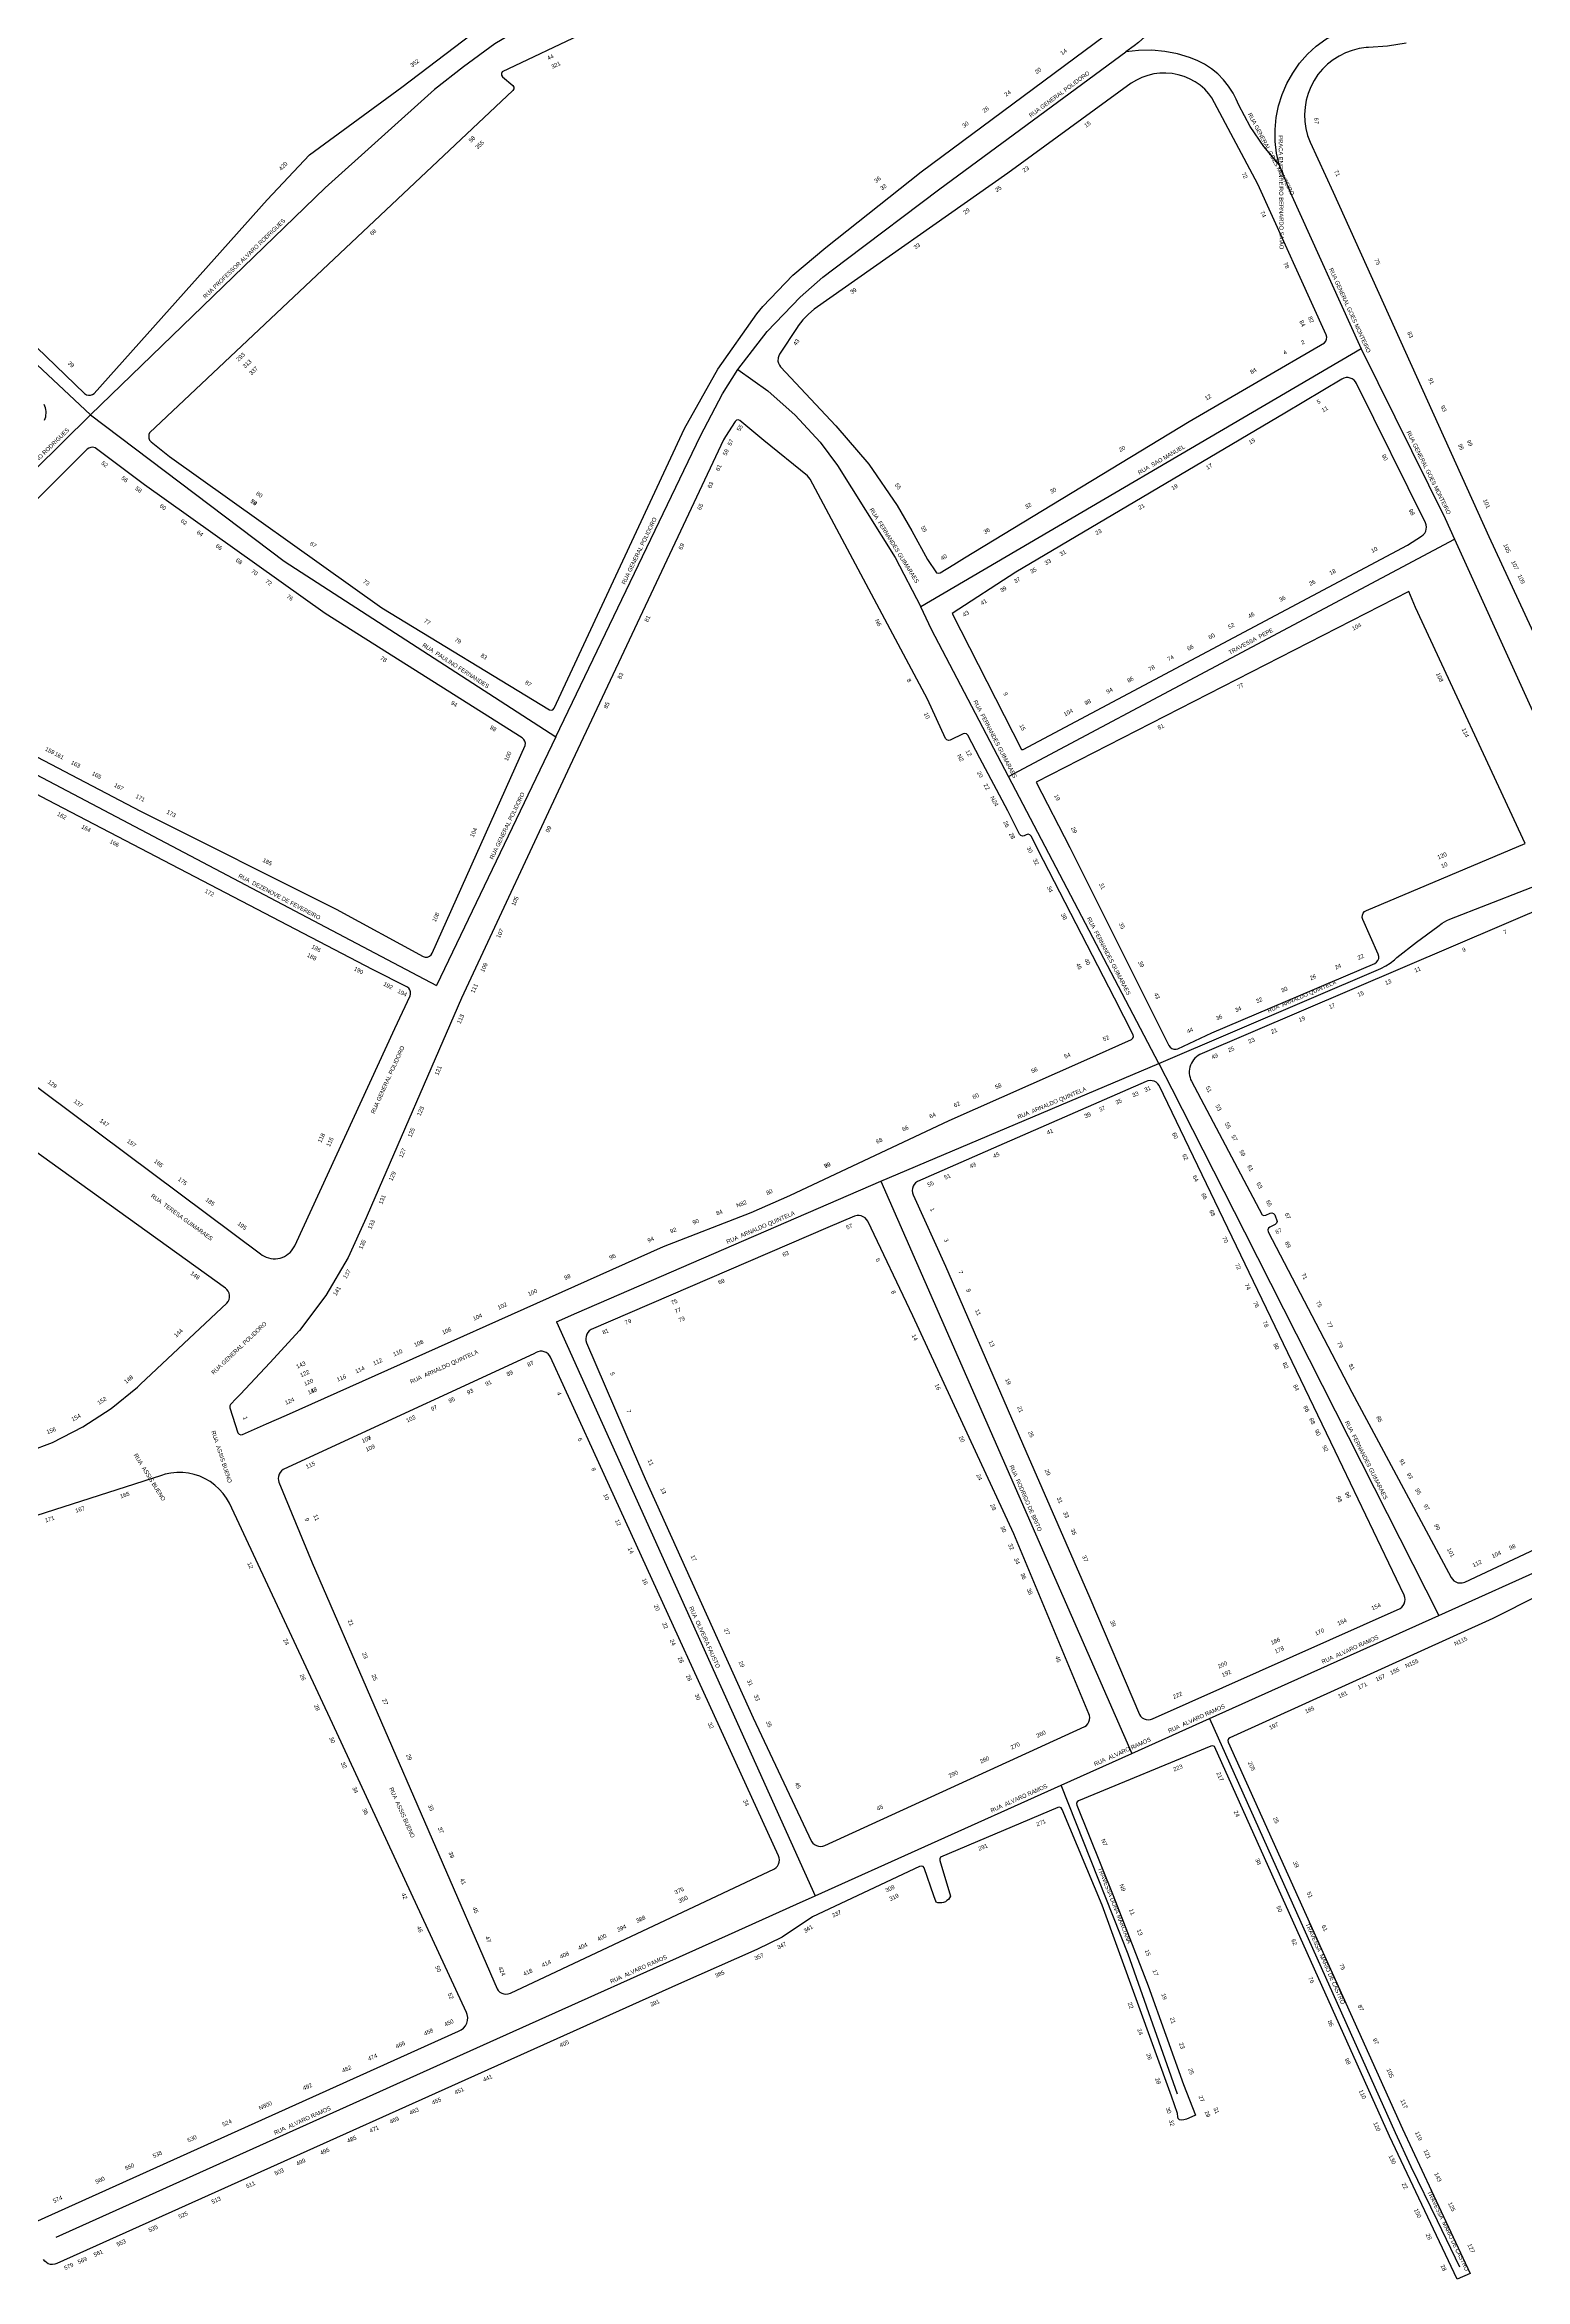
# Model space of a CAD drawing. Header units: millimetres. Extents: x 617751 to 636088, y 68402 to 77988.
# Drawn here: x 629652 to 630082, y 72780 to 73428 of the extents above; entities that cross this region are included whole.
import ezdxf

# ---------------------------------------------------------------- set-up
doc = ezdxf.new("R2010")
doc.units = ezdxf.units.MM
doc.header["$LTSCALE"] = 3
doc.header["$MEASUREMENT"] = 0
for name, color, linetype in [('ALINHAMENTO PREDIAL', 120, 'Continuous'), ('NOME LOGRADOURO', 252, 'Continuous'), ('NUMERAÇÃO', 7, 'Continuous')]:
    doc.layers.add(name, color=color, linetype=linetype)
doc.styles.get("Standard").update_dxf_attribs({"font": 'arial.ttf'})

msp = doc.modelspace()

# ---------------------------------------------------------------- linework, layer by layer
at = {"layer": 'ALINHAMENTO PREDIAL'}
for points in [[(629602.61, 73386.2), (629663.88, 73327.24), (629664.39, 73326.88), (629664.99, 73326.7), (629665.62, 73326.71), (629666.21, 73326.91), (629666.65, 73327.23), (629716.87, 73383.41), (629729.14, 73396.43), (629755.91, 73416.04), (629781.21, 73435.32)], [(629682.49, 73314.25), (629682.75, 73313.68), (629683.17, 73313.22), (629688.46, 73309), (629750.08, 73265.1), (629798.73, 73235.43), (629799.24, 73235.34), (629799.72, 73235.51), (629800.06, 73235.91), (629837.9, 73317.12), (629847.51, 73334.28), (629858.86, 73350.34), (629860.58, 73352.48), (629869.28, 73361.52), (629878.88, 73369.61), (629906.48, 73391.54), (629968.73, 73437.67)], [(629809.05, 73431.94), (629785.01, 73420.5), (629784.79, 73420.03), (629784.83, 73419.52), (629785.12, 73419.09), (629788.1, 73416.55), (629788.35, 73416.09), (629788.34, 73415.58), (629788.05, 73415.11), (629682.73, 73315.86), (629682.48, 73315.29), (629682.49, 73314.25)], [(630047.24, 73428.87), (630041.81, 73427.96), (630036.31, 73427.62), (630035.56, 73427.56), (630033.52, 73427.26), (630031.53, 73426.75), (630029.6, 73426.03), (630027.75, 73425.12), (630026.01, 73424.02), (630024.39, 73422.74), (630022.92, 73421.3), (630021.61, 73419.71), (630020.47, 73417.99), (630019.51, 73416.17), (630018.75, 73414.25), (630018.2, 73412.27), (630017.86, 73410.24), (630017.73, 73408.18), (630017.81, 73406.12), (630018.11, 73404.09), (630018.62, 73402.09), (630019.34, 73400.16), (630026.04, 73385.65), (630071.17, 73285.78), (630111.13, 73199.62)], [(630047.24, 73428.87), (630041.81, 73427.96), (630036.31, 73427.62), (630035.56, 73427.56), (630033.52, 73427.26), (630031.53, 73426.75), (630029.6, 73426.03), (630027.75, 73425.12), (630026.01, 73424.02), (630024.39, 73422.74), (630022.92, 73421.3), (630021.61, 73419.71), (630020.47, 73417.99), (630019.51, 73416.17), (630018.75, 73414.25), (630018.2, 73412.27), (630017.86, 73410.24), (630017.73, 73408.18), (630017.81, 73406.12), (630018.11, 73404.09), (630018.62, 73402.09), (630019.34, 73400.16), (630026.04, 73385.65), (630071.17, 73285.78), (630111.13, 73199.62)], [(629864.99, 73336.6), (629865.13, 73335.99), (629865.4, 73335.42), (629865.77, 73334.92), (629881.81, 73317.85), (629891.3, 73306.76), (629899.57, 73294.74), (629903.79, 73287.37), (629908.37, 73279.06), (629911.01, 73275.24), (629911.51, 73275.11), (629912.01, 73275.25), (629915.97, 73277.59), (629919.05, 73279.53), (629984.24, 73319.1), (630023.47, 73341.92), (630023.87, 73342.4), (630024.11, 73342.99), (630024.15, 73343.61), (630024, 73344.22), (630004.14, 73387.93), (629990.88, 73413.02), (629989.99, 73414.16), (629988.77, 73415.46), (629987.42, 73416.62), (629985.96, 73417.64), (629984.4, 73418.49), (629982.76, 73419.18), (629981.05, 73419.69), (629979.31, 73420.02), (629977.53, 73420.17), (629975.75, 73420.13), (629973.99, 73419.91), (629972.25, 73419.5), (629970.57, 73418.91), (629968.96, 73418.15), (629967.44, 73417.23), (629931.65, 73391.18), (629875.53, 73351.67), (629873.81, 73350.23), (629872.24, 73348.63), (629870.85, 73346.86), (629870.52, 73346.38), (629865.45, 73338.62), (629865.2, 73338.14), (629865.01, 73337.54), (629864.99, 73336.6)], [(629936.1, 73223.96), (630047.55, 73283.22), (630051.69, 73285.85), (630052.17, 73286.24), (630052.57, 73286.72), (630052.87, 73287.27), (630053.04, 73287.88), (630053.08, 73288.5), (630052.99, 73289.12), (630052.77, 73289.71), (630032.81, 73330.17), (630032.52, 73330.64), (630032.09, 73331.1), (630031.58, 73331.46), (630031, 73331.71), (630030.39, 73331.83), (630029.76, 73331.82), (630029.15, 73331.68), (630028.58, 73331.42), (630011.99, 73321.52), (629933.98, 73275.42), (629915.55, 73263.37), (629935.58, 73223.92), (629936.1, 73223.96)], [(629652.24, 73319.48), (629652.44, 73319.96), (629652.59, 73320.46), (629652.68, 73320.98), (629652.72, 73321.5), (629652.71, 73322.02), (629652.64, 73322.54), (629652.52, 73323.05), (629652.34, 73323.54), (629652.11, 73324.01)], [(629706, 73033.03), (629708.37, 73025.74), (629708.7, 73025.34), (629709.18, 73025.15), (629709.7, 73025.23), (629716.67, 73028.34), (629722.41, 73030.89), (629831.82, 73079.82), (629857.17, 73089.65), (629868.4, 73094.56), (629914.6, 73116.37), (629953.75, 73133.67), (629967.54, 73139.87), (629967.94, 73140.2), (629968.13, 73140.68), (629968.02, 73141.24), (629962.58, 73151.86), (629960.95, 73155.01), (629942.02, 73191.81), (629938.4, 73198.86), (629938.05, 73199.24), (629937.56, 73199.4), (629936.98, 73199.25), (629936.41, 73198.9), (629935.9, 73198.8), (629935.41, 73198.97), (629935.07, 73199.36), (629931.7, 73206.2), (629923.54, 73221.43), (629920.04, 73228.1), (629919.7, 73228.47), (629919.21, 73228.63), (629918.7, 73228.53), (629914.94, 73226.65), (629914.43, 73226.56), (629913.95, 73226.74), (629913.62, 73227.14), (629908.36, 73238.57), (629874.3, 73302.4), (629873.98, 73302.88), (629873.54, 73303.32), (629860.91, 73313.56), (629853.92, 73319.41), (629853.42, 73319.57), (629852.92, 73319.45), (629852.54, 73319.1), (629849.78, 73314.73), (629849.19, 73313.79), (629804.59, 73219.15), (629773.21, 73151.87), (629745.82, 73088.79), (629745.57, 73088.16), (629740.28, 73076.58), (629733.82, 73065.62), (629726.24, 73055.39), (629717.63, 73046.01), (629709.07, 73037.01), (629707.82, 73035.69), (629706.21, 73034.01), (629705.98, 73033.55), (629706, 73033.03)], [(629650.01, 73221.83), (629680.09, 73206.08), (629736.85, 73177.64), (629762.07, 73163.9), (629762.68, 73163.73), (629763.3, 73163.76), (629763.88, 73163.99), (629764.37, 73164.38), (629764.71, 73164.9), (629791.66, 73225.13), (629791.72, 73225.76), (629791.58, 73226.37), (629791.26, 73226.9), (629790.79, 73227.32), (629733.65, 73263.39), (629681.26, 73300.76), (629666.9, 73311.45), (629666.3, 73311.62), (629665.67, 73311.59), (629665.08, 73311.38), (629664.65, 73311.05), (629619.59, 73266.03)], [(629939.88, 73214.52), (629949.69, 73195.56), (629978.37, 73138.1), (629978.74, 73137.59), (629979.24, 73137.22), (629979.83, 73137.02), (629980.46, 73137.02), (629981, 73137.18), (629990.81, 73141.73), (630038.07, 73161.93), (630038.59, 73162.27), (630039, 73162.75), (630039.23, 73163.33), (630039.27, 73163.95), (630039.11, 73164.58), (630034.64, 73174.65), (630034.48, 73175.25), (630034.51, 73175.88), (630034.73, 73176.46), (630035.13, 73176.95), (630035.69, 73177.3), (630081.69, 73196.67), (630049.91, 73265.18), (630048.02, 73269.77), (629939.88, 73214.52)], [(629636.52, 73136.2), (629714.86, 73077.71), (629715.4, 73077.31), (629715.98, 73076.97), (629716.59, 73076.69), (629717.23, 73076.47), (629717.89, 73076.32), (629718.56, 73076.25), (629719.23, 73076.24), (629719.9, 73076.3), (629720.56, 73076.44), (629721.21, 73076.64), (629721.82, 73076.91), (629722.41, 73077.24), (629722.96, 73077.63), (629723.47, 73078.07), (629723.92, 73078.57), (629724.32, 73079.11), (629724.83, 73080.03), (629753.9, 73143.05), (629758.28, 73152.48), (629758.44, 73153.01), (629758.44, 73153.64), (629758.25, 73154.23), (629757.88, 73154.74), (629757.37, 73155.11), (629747.61, 73160.09), (629653.23, 73209.29), (629646.88, 73212.62)], [(630090.24, 73179.49), (629987.38, 73135.48), (629986.86, 73135.18), (629986.38, 73134.82), (629985.93, 73134.41), (629985.54, 73133.96), (629985.19, 73133.47), (629984.89, 73132.94), (629984.65, 73132.39), (629984.47, 73131.81), (629984.35, 73131.22), (629984.29, 73130.62), (629984.3, 73130.02), (629984.37, 73129.42), (629984.5, 73128.84), (629984.69, 73128.26), (629984.94, 73127.72)], [(629904.18, 73094.78), (629913.54, 73074.12), (629936.9, 73020.42), (629955.4, 72977.88), (629969.81, 72944.05), (629970.17, 72943.53), (629970.63, 72943.11), (629971.17, 72942.78), (629971.76, 72942.58), (629972.39, 72942.5), (629973.01, 72942.56), (629973.66, 72942.76), (630045.41, 72974.81), (630045.92, 72975.17), (630046.34, 72975.64), (630046.65, 72976.18), (630046.84, 72976.78), (630046.91, 72977.4), (630046.84, 72978.03), (630046.61, 72978.7), (630026.56, 73020.42), (629975.55, 73126.53), (629975.17, 73127.02), (629974.69, 73127.43), (629974.14, 73127.73), (629973.54, 73127.9), (629972.91, 73127.95), (629972.29, 73127.87), (629971.8, 73127.7), (629929.01, 73108.99), (629905.43, 73098.63), (629904.92, 73098.26), (629904.5, 73097.8), (629904.18, 73097.26), (629903.98, 73096.66), (629903.92, 73096.04), (629903.98, 73095.41), (629904.18, 73094.78)], [(629984.94, 73127.72), (630005.47, 73089.01), (630005.95, 73088.8), (630006.52, 73088.89), (630007.74, 73089.48), (630008.25, 73089.57), (630008.73, 73089.4), (630009.09, 73088.96), (630009.77, 73087.07), (630009.63, 73086.57), (630009.2, 73086.19), (630007.64, 73085.45), (630007.24, 73085.12), (630007.07, 73084.63), (630007.18, 73084.09), (630031.44, 73037.58), (630040.63, 73020.42), (630060.25, 72983.78), (630060.6, 72983.26), (630061.05, 72982.82), (630061.58, 72982.49), (630062.17, 72982.28), (630062.8, 72982.2), (630063.42, 72982.24), (630064.17, 72982.48), (630127.42, 73012.13)], [(629647.94, 73020.42), (629654.56, 73022.97), (629663.33, 73027.46), (629671.58, 73032.83), (629679.22, 73039.04), (629680.07, 73039.82), (629705.18, 73063.33), (629705.55, 73063.84), (629705.8, 73064.41), (629705.93, 73065.03), (629705.93, 73065.65), (629705.79, 73066.27), (629705.54, 73066.84), (629705.16, 73067.34), (629704.7, 73067.76), (629642.79, 73112.29)], [(629809.49, 73051.9), (629823.03, 73020.42), (629826.47, 73012.41), (629857.81, 72943.12), (629874.76, 72907.23), (629875.14, 72906.73), (629875.62, 72906.32), (629876.17, 72906.02), (629876.77, 72905.84), (629877.39, 72905.79), (629878.02, 72905.87), (629878.58, 72906.06), (629953.95, 72940.52), (629954.45, 72940.89), (629954.87, 72941.36), (629955.18, 72941.91), (629955.36, 72942.51), (629955.42, 72943.13), (629955.35, 72943.75), (629955.19, 72944.26), (629933.39, 72996.45), (629922.31, 73020.42), (629904.15, 73059.69), (629891.03, 73087.1), (629890.7, 73087.63), (629890.27, 73088.08), (629889.75, 73088.44), (629889.17, 73088.68), (629888.55, 73088.79), (629887.93, 73088.77), (629887.15, 73088.56), (629879.45, 73085.3), (629810.78, 73055.7), (629810.27, 73055.33), (629809.84, 73054.87), (629809.52, 73054.33), (629809.32, 73053.74), (629809.25, 73053.12), (629809.31, 73052.49), (629809.49, 73051.9)], [(629720.26, 73011.4), (629729.9, 72988.03), (629783.52, 72864.48), (629783.88, 72863.97), (629784.35, 72863.55), (629784.89, 72863.23), (629785.48, 72863.03), (629786.1, 72862.96), (629786.73, 72863.02), (629787.41, 72863.24), (629863.98, 72899.25), (629864.48, 72899.62), (629864.89, 72900.1), (629865.19, 72900.65), (629865.37, 72901.25), (629865.43, 72901.87), (629865.35, 72902.5), (629865.16, 72903.06), (629811.51, 73020.42), (629799.05, 73047.67), (629798.73, 73048.21), (629798.31, 73048.67), (629797.8, 73049.03), (629797.22, 73049.28), (629796.61, 73049.4), (629795.98, 73049.4), (629795.37, 73049.26), (629794.84, 73049.03), (629794.14, 73048.63), (629732.95, 73020.42), (629721.5, 73015.12), (629721, 73014.74), (629720.58, 73014.27), (629720.28, 73013.73), (629720.09, 73013.13), (629720.03, 73012.5), (629720.11, 73011.88), (629720.26, 73011.4)], [(629649.48, 72796.81), (629772.34, 72852.16), (629773.11, 72852.54), (629773.78, 72853.08), (629774.32, 72853.74), (629774.71, 72854.51), (629774.94, 72855.33), (629774.99, 72856.19), (629774.86, 72857.04), (629774.65, 72857.65), (629735.83, 72941.47), (629705.88, 73005.32), (629705.04, 73006.8), (629704.05, 73008.18), (629702.92, 73009.44), (629701.67, 73010.59), (629700.3, 73011.59), (629698.83, 73012.45), (629697.29, 73013.15), (629695.67, 73013.69), (629694.02, 73014.05), (629692.33, 73014.24), (629690.63, 73014.25), (629688.94, 73014.08), (629687.28, 73013.74), (629686.16, 73013.4), (629564.37, 72974.28)], [(629649.48, 72796.81), (629772.34, 72852.16), (629773.11, 72852.54), (629773.78, 72853.08), (629774.32, 72853.74), (629774.71, 72854.51), (629774.94, 72855.33), (629774.99, 72856.19), (629774.86, 72857.04), (629774.65, 72857.65), (629735.83, 72941.47), (629705.88, 73005.32), (629705.04, 73006.8), (629704.05, 73008.18), (629702.92, 73009.44), (629701.67, 73010.59), (629700.3, 73011.59), (629698.83, 73012.45), (629697.29, 73013.15), (629695.67, 73013.69), (629694.02, 73014.05), (629692.33, 73014.24), (629690.63, 73014.25), (629688.94, 73014.08), (629687.28, 73013.74), (629686.16, 73013.4), (629564.37, 72974.28)], [(630111.65, 72991.74), (630072.32, 72971.91), (629996.08, 72937.32), (629995.68, 72936.99), (629995.49, 72936.51), (629995.58, 72936), (630046.17, 72823.9), (630065.76, 72781.94), (630062.03, 72780.22), (630042.36, 72821.72), (629991.57, 72934.73), (629991.09, 72934.92), (629990.58, 72934.86), (629952.19, 72919.02), (629951.78, 72918.71), (629951.58, 72918.23), (629951.64, 72917.72), (629962.26, 72891.53), (629972.33, 72865.37), (629982.65, 72836.69), (629986.14, 72827.81), (629984.13, 72826.93), (629983.44, 72826.66), (629982.72, 72826.48), (629982, 72826.37), (629981.49, 72826.48), (629981.11, 72826.84), (629980.96, 72827.37), (629980.9, 72828.28), (629979.12, 72833.34), (629959.03, 72888.74), (629947.46, 72916.52), (629947.15, 72916.93), (629946.67, 72917.12), (629946.16, 72917.05), (629912.16, 72902.67), (629911.93, 72902.2), (629911.96, 72901.69), (629915, 72891.35), (629914.75, 72890.86), (629914.41, 72890.42), (629914, 72890.05), (629913.54, 72889.75), (629913.03, 72889.54), (629912.49, 72889.41), (629911.94, 72889.38), (629911.4, 72889.44), (629910.87, 72889.6), (629910.22, 72891.47), (629907.42, 72899.53), (629907.08, 72899.92), (629906.59, 72900.1), (629906.08, 72900), (629875.05, 72885.33), (629866.21, 72879.48), (629858.86, 72875.89), (629836.13, 72865.84), (629655.8, 72784.76), (629655.21, 72784.56), (629654.59, 72784.49), (629653.96, 72784.55), (629653.36, 72784.74), (629652.82, 72785.05), (629652.35, 72785.47), (629651.98, 72785.98)], [(630111.65, 72991.74), (630072.32, 72971.91), (629996.08, 72937.32), (629995.68, 72936.99), (629995.49, 72936.51), (629995.58, 72936), (630046.17, 72823.9), (630065.76, 72781.94), (630062.03, 72780.22), (630042.36, 72821.72), (629991.57, 72934.73), (629991.09, 72934.92), (629990.58, 72934.86), (629952.19, 72919.02), (629951.78, 72918.71), (629951.58, 72918.23), (629951.64, 72917.72), (629962.26, 72891.53), (629972.33, 72865.37), (629982.65, 72836.69), (629986.14, 72827.81), (629984.13, 72826.93), (629983.44, 72826.66), (629982.72, 72826.48), (629982, 72826.37), (629981.49, 72826.48), (629981.11, 72826.84), (629980.96, 72827.37), (629980.9, 72828.28), (629979.12, 72833.34), (629959.03, 72888.74), (629947.46, 72916.52), (629947.15, 72916.93), (629946.67, 72917.12), (629946.16, 72917.05), (629912.16, 72902.67), (629911.93, 72902.2), (629911.96, 72901.69), (629915, 72891.35), (629914.75, 72890.86), (629914.41, 72890.42), (629914, 72890.05), (629913.54, 72889.75), (629913.03, 72889.54), (629912.49, 72889.41), (629911.94, 72889.38), (629911.4, 72889.44), (629910.87, 72889.6), (629910.22, 72891.47), (629907.42, 72899.53), (629907.08, 72899.92), (629906.59, 72900.1), (629906.08, 72900), (629875.05, 72885.33), (629866.21, 72879.48), (629858.86, 72875.89), (629836.13, 72865.84), (629655.8, 72784.76), (629655.21, 72784.56), (629654.59, 72784.49), (629653.96, 72784.55), (629653.36, 72784.74), (629652.82, 72785.05), (629652.35, 72785.47), (629651.98, 72785.98)]]:
    msp.add_lwpolyline(points, dxfattribs=at)
at = {"layer": 'NOME LOGRADOURO'}
for points in [[(629989.68, 73459.57), (629989.34, 73458.12), (629987.55, 73452.94), (629985.22, 73447.97), (629982.08, 73442.66), (629978.4, 73437.7), (629974.22, 73433.16), (629969.6, 73429.08), (629968.29, 73428.07), (629965.9, 73426.31)], [(629538.08, 73440.42), (629602.3, 73380.28), (629665.57, 73321.05)], [(629817.64, 73446.08), (629792.83, 73434.51), (629782.82, 73428.67), (629773.77, 73422), (629765.39, 73415.38), (629733.61, 73386.86), (629665.57, 73321.05)], [(630010.37, 73393.55), (630005.88, 73398.9), (630001.97, 73404.69), (629998.69, 73410.86), (629997.89, 73412.65), (629997, 73414.36), (629995.71, 73416.36), (629994.21, 73418.22), (629992.53, 73419.91), (629990.69, 73421.41), (629988.69, 73422.71), (629986.57, 73423.8), (629984.35, 73424.66), (629980.87, 73425.73), (629977.16, 73426.46), (629973.39, 73426.8), (629969.6, 73426.75), (629965.9, 73426.31)], [(630010.37, 73393.55), (630009.61, 73396.93), (630009.21, 73400.37), (630009.18, 73403.84), (630009.5, 73407.29), (630010.18, 73410.68), (630011.22, 73413.99), (630012.59, 73417.17), (630014.29, 73420.19), (630016.3, 73423.01), (630018.59, 73425.61), (630021.14, 73427.96), (630023.92, 73430.03), (630026.9, 73431.79), (630028.46, 73432.51)], [(629853.36, 73334.23), (629861.84, 73345.19), (629871.42, 73355.2), (629877.99, 73360.98), (629884.76, 73366.08), (629911.97, 73386.56), (629965.9, 73426.31)], [(630010.37, 73393.55), (630013.55, 73385.58), (630034.19, 73340.22)], [(630034.19, 73340.22), (629906.47, 73265.34)], [(630034.19, 73340.22), (630058.55, 73290.94), (630061.25, 73284.98)], [(629800.56, 73227.6), (629842.52, 73314.97), (629848.86, 73327.13), (629853.36, 73334.23)], [(629853.36, 73334.23), (629862.03, 73328.03), (629870.01, 73320.97), (629877.21, 73313.1), (629882.29, 73306.38), (629899, 73279.69), (629906.47, 73265.34)], [(629665.57, 73321.05), (629608.79, 73264.94)], [(629665.57, 73321.05), (629721.8, 73278.61), (629800.56, 73227.6)], [(629931.83, 73216.17), (630061.25, 73284.98)], [(630061.25, 73284.98), (630102.08, 73194.97), (630103.53, 73191.78)], [(629608.79, 73264.94), (629614.28, 73256.62), (629622.5, 73244.02), (629631.19, 73231.82), (629635.04, 73227.21), (629638.84, 73223.08), (629643.4, 73219.76), (629649.85, 73216.68), (629765.91, 73155.46)], [(629931.83, 73216.17), (629909.56, 73258.74), (629906.47, 73265.34)], [(629800.56, 73227.6), (629765.91, 73155.46)], [(629975.5, 73132.87), (629931.83, 73216.17)], [(629975.5, 73132.87), (630039.87, 73160.47), (630041.28, 73161.17), (630042.6, 73162.02), (630043.83, 73162.99), (630044.48, 73163.6), (630050.17, 73168.03), (630056.37, 73172.62), (630057.64, 73173.54), (630059, 73174.32), (630059.82, 73174.71), (630103.53, 73191.78)], [(629894.8, 73098.71), (629975.5, 73132.87)], [(629975.5, 73132.87), (629979.25, 73125.56), (630000.28, 73084.07), (630056.68, 72972.76)], [(629800.73, 73057.9), (629806.65, 73060.57), (629894.8, 73098.71)], [(629894.8, 73098.71), (629967.59, 72932.72)], [(629800.73, 73057.9), (629875.78, 72891.46)], [(630056.68, 72972.76), (630090.6, 72988), (630181.71, 73029.62)], [(629990.12, 72942.85), (630056.68, 72972.76)], [(629967.59, 72932.72), (629990.12, 72942.85)], [(629990.12, 72942.85), (630043.98, 72822.8)], [(629947.15, 72923.54), (629967.59, 72932.72)], [(629875.78, 72891.46), (629907.61, 72905.77), (629947.15, 72923.54)], [(629980.86, 72833.88), (629966.55, 72874.52), (629947.15, 72923.54)], [(629783.4, 72849.95), (629850.68, 72880.18), (629870.37, 72889.03), (629875.78, 72891.46)], [(629655.62, 72792.4), (629783.4, 72849.95)], [(630043.98, 72822.8), (630048.55, 72812.97), (630056.16, 72797.24), (630062.66, 72783.85)]]:
    msp.add_lwpolyline(points, dxfattribs=at)

# ---------------------------------------------------------------- texts
for s, rotation, p in [('RUA GENERAL POLIDORO', 36.39268, (629938.35, 73407.24)), ('RUA GENERAL GOES MONTEIRO', 297.99525, (630001.22, 73408.24)), ('PRACA ENGENHEIRO BERNARDO SAIAO', 270.4956, (630010.2, 73402.11)), ('RUA PROFESSOR ALVARO RODRIGUES', 44.03975, (629698.9, 73354.67)), ('RUA GENERAL GOES MONTEIRO', 294.46679, (630024.78, 73363.31)), ('RUA PROFESSOR ALVARO RODRIGUES', 44.66122, (629636.48, 73293.71)), ('RUA  SAO MANUEL', 30.38235, (629969.83, 73303.64)), ('RUA GENERAL GOES MONTEIRO', 296.30402, (630047.27, 73316.02)), ('RUA GENERAL POLIDORO', 64.34705, (629820.64, 73271.71)), ('RUA  FERNANDES GUIMARAES', 302.0497, (629891.5, 73293.56)), ('TRAVESSA  PEPE', 27.99643, (629996.08, 73251.46)), ('RUA  PAULINO FERNANDES', 327.06938, (629761.73, 73253.94)), ('RUA  FERNANDES GUIMARAES', 297.62193, (629921.59, 73237.92)), ('RUA GENERAL POLIDORO', 64.34429, (629782.34, 73191.96)), ('RUA  DEZENOVE DE FEVEREIRO', 332.18899, (629708.35, 73186.95)), ('RUA  FERNANDES GUIMARAES', 297.66007, (629954.55, 73174.98)), ('RUA  ARNALDO QUINTELA', 23.20411, (630007.29, 73147.59)), ('RUA GENERAL POLIDORO', 65.67769, (629747.93, 73118.19)), ('RUA  ARNALDO QUINTELA', 22.9418, (629934.76, 73116.71)), ('RUA  TERESA GUIMARAES', 323.83824, (629682.96, 73094.23)), ('RUA  ARNALDO QUINTELA', 23.40067, (629850.33, 73080.56)), ('RUA GENERAL POLIDORO', 43.53379, (629701.33, 73042.55)), ('RUA  ARNALDO QUINTELA', 24.28909, (629758.6, 73039.98)), ('RUA  ASSIS BUENO', 288.17172, (629700.6, 73026.15)), ('RUA  FERNANDES GUIMARAES', 296.87102, (630029.38, 73028.86)), ('RUA  ASSIS BUENO', 301.85127, (629678.07, 73019.3)), ('RUA  RODRIGO DE BRITO', 293.6802, (629932.11, 73016.11)), ('RUA  OLIVEIRA FAUSTO', 294.27124, (629839.17, 72975.09)), ('RUA  ALVARO RAMOS', 24.19768, (630022.99, 72958.71)), ('RUA  ALVARO RAMOS', 24.20975, (629978.45, 72938.69)), ('RUA  ALVARO RAMOS', 24.18577, (629956.96, 72929.04)), ('RUA  ASSIS BUENO', 293.95581, (629752.21, 72922.61)), ('RUA  ALVARO RAMOS', 24.20004, (629926.97, 72915.56)), ('TRAVESSA DONA MARCIANA', 291.59152, (629957.78, 72899.39)), ('TRAVESSA  MARIO DE CASTRO', 294.16289, (630017.96, 72883.23)), ('RUA  ALVARO RAMOS', 24.19517, (629816.63, 72865.97)), ('RUA  ALVARO RAMOS', 24.24537, (629719.1, 72822.08)), ('TRAVESSA  MARIO DE CASTRO', 295.80679, (630053.26, 72805.54))]:
    msp.add_text(s, height=1.2, rotation=rotation, dxfattribs=at).set_placement(p)
at = {"layer": 'NUMERAÇÃO'}
for s, rotation, p in [('14', 36.56153, (629947.42, 73425.29)), ('352', 37.3215, (629758.85, 73421.73)), ('44', 25.2779, (629798.37, 73423.85)), ('321', 25.2779, (629799.55, 73421.37)), ('20', 36.56153, (629940.04, 73419.83)), ('24', 36.56153, (629931.19, 73413.27)), ('26', 36.56153, (629924.85, 73408.57)), ('58', 43.29969, (629775.95, 73399.93)), ('58', 43.29969, (629775.95, 73399.93)), ('30', 36.56153, (629918.97, 73404.21)), ('15', 36.06755, (629954.35, 73404.3)), ('67', 272.17944, (630020.52, 73407.25)), ('420', 46.78432, (629720.94, 73391.75)), ('355', 43.29969, (629777.84, 73397.93)), ('36', 38.48892, (629893.5, 73388.25)), ('32', 38.48892, (629895.21, 73386.09)), ('23', 36.06755, (629936.46, 73391.27)), ('72', 297.82483, (629999.38, 73391.05)), ('71', 294.7521, (630026.27, 73391.72)), ('25', 35.1644, (629928.46, 73385.57)), ('68', 43.29969, (629747.28, 73372.93)), ('29', 35.1644, (629919.25, 73379.08)), ('74', 294.4018, (630004.8, 73379.84)), ('33', 35.1644, (629904.87, 73368.96)), ('78', 294.4018, (630011.53, 73365.02)), ('75', 294.28429, (630037.91, 73366.06)), ('39', 35.1644, (629886.42, 73355.97)), ('82', 294.4018, (630018.68, 73349.27)), ('43', 56.87013, (629870.29, 73340.99)), ('84', 294.4018, (630016.18, 73348.14)), ('2', 30.1581, (630017.11, 73341.36)), ('83', 294.28429, (630047.48, 73344.88)), ('39', 316.07844, (629658.84, 73335.91)), ('293', 43.29969, (629708.51, 73336.43)), ('313', 43.29969, (629710.4, 73334.43)), ('4', 30.1581, (630011.95, 73338.37)), ('337', 43.29969, (629712.28, 73332.43)), ('84', 30.1581, (630002.33, 73332.78)), ('91', 294.28429, (630053.56, 73331.43)), ('12', 30.15809, (629989.23, 73325.17)), ('5', 30.84204, (630021.7, 73324.1)), ('11', 30.84204, (630023.11, 73321.74)), ('93', 294.28429, (630057.16, 73323.46)), ('55', 57.75354, (629853.93, 73316.14)), ('59', 64.80025, (629850.01, 73309.08)), ('57', 64.80025, (629851.37, 73311.96)), ('20', 31.27613, (629964.32, 73310.22)), ('15', 30.5935, (630001.95, 73312.39)), ('95', 294.28429, (630062.19, 73312.33)), ('99', 294.28429, (630064.7, 73313.46)), ('52', 323.19006, (629668.6, 73306.79)), ('61', 64.80025, (629847.91, 73304.61)), ('17', 30.5935, (629989.57, 73305.08)), ('90', 296.22603, (630040.07, 73309.25)), ('56', 323.19006, (629674.42, 73302.44)), ('58', 323.19006, (629678.43, 73299.44)), ('80', 324.50951, (629713.45, 73297.95)), ('63', 64.80025, (629845.54, 73299.58)), ('55', 304.50056, (629898.79, 73300.73)), ('30', 31.27613, (629944.3, 73298.07)), ('19', 30.5935, (629979.51, 73299.13)), ('60', 324.48158, (629685.52, 73294.34)), ('62', 324.48158, (629691.61, 73290)), ('59', 324.50951, (629711.85, 73295.71)), ('74', 324.50951, (629711.85, 73295.71)), ('65', 64.80025, (629842.57, 73293.29)), ('32', 31.27613, (629937.08, 73293.69)), ('21', 30.5935, (629969.9, 73293.45)), ('98', 296.22603, (630047.89, 73293.39)), ('101', 294.28429, (630069.43, 73296.31)), ('101', 294.28429, (630069.43, 73296.31)), ('64', 324.48158, (629696.24, 73286.7)), ('67', 324.50951, (629729.1, 73283.42)), ('55', 298.83, (629906.34, 73288.45)), ('36', 31.27613, (629925.04, 73286.38)), ('23', 30.5935, (629957.42, 73286.07)), ('66', 324.48158, (629701.76, 73282.76)), ('68', 324.48158, (629707.58, 73278.61)), ('69', 64.80025, (629837.14, 73281.75)), ('40', 30.59474, (629912.59, 73278.78)), ('33', 30.5935, (629942.75, 73277.41)), ('31', 30.5935, (629947.13, 73280)), ('10', 28.01147, (630037.39, 73280.93)), ('105', 294.79499, (630075.34, 73283.33)), ('107', 294.79499, (630077.62, 73278.4)), ('70', 324.48158, (629712.06, 73275.41)), ('72', 324.48158, (629716.18, 73272.47)), ('73', 324.50951, (629744.49, 73272.45)), ('39', 33.19731, (629929.88, 73269.45)), ('37', 33.19731, (629933.89, 73272.07)), ('35', 30.5935, (629938.56, 73274.93)), ('26', 28.01147, (630019.41, 73271.37)), ('18', 28.01147, (630025.3, 73274.5)), ('109', 294.79499, (630079.47, 73274.4)), ('76', 324.48158, (629722.34, 73268.08)), ('41', 33.19731, (629924.23, 73265.76)), ('36', 28.01147, (630010.72, 73266.75)), ('77', 328.60227, (629762.15, 73260.96)), ('81', 64.80025, (629827.26, 73260.79)), ('N6', 298.0532, (629893.05, 73261.43)), ('43', 33.19731, (629919.02, 73262.35)), ('52', 28.01147, (629995.91, 73258.87)), ('46', 28.01147, (630001.71, 73261.96)), ('104', 27.07786, (630031.85, 73258.42)), ('79', 328.60227, (629771.08, 73255.51)), ('83', 328.60227, (629778.6, 73250.92)), ('66', 28.01147, (629984.04, 73252.57)), ('60', 28.01147, (629990.22, 73255.85)), ('78', 327.71894, (629749.48, 73250.15)), ('83', 64.80025, (629819.44, 73244.21)), ('78', 28.01147, (629972.8, 73246.59)), ('74', 28.01147, (629978.31, 73249.52)), ('108', 294.84461, (630055.81, 73245.93)), ('87', 328.60227, (629791.49, 73243.06)), ('8', 298.0532, (629902.28, 73244.12)), ('9', 296.6939, (629930.28, 73240.22)), ('94', 28.01147, (629960.59, 73240.1)), ('86', 28.01147, (629966.63, 73243.31)), ('77', 27.07786, (629998.55, 73241.41)), ('94', 327.71894, (629769.95, 73237.22)), ('85', 64.80025, (629815.43, 73235.69)), ('10', 294.67839, (629907.26, 73234.39)), ('104', 28.01147, (629948.25, 73233.54)), ('98', 28.01147, (629954.3, 73236.76)), ('98', 327.71894, (629781.28, 73230.07)), ('15', 296.6939, (629934.95, 73230.95)), ('81', 27.07786, (629975.49, 73229.63)), ('114', 294.84461, (630063.26, 73229.88)), ('159', 332.34782, (629652.29, 73223.74)), ('161', 332.34782, (629655.02, 73222.31)), ('163', 332.34782, (629659.77, 73219.82)), ('100', 65.90078, (629786.62, 73220.52)), ('N2', 297.65614, (629916.92, 73222.21)), ('12', 297.65614, (629919.36, 73223.48)), ('165', 332.34782, (629665.86, 73216.63)), ('167', 332.34782, (629672.31, 73213.25)), ('20', 298.15034, (629922.65, 73217.27)), ('20', 298.15034, (629922.65, 73217.27)), ('22', 298.15034, (629924.57, 73213.68)), ('171', 332.34782, (629678.53, 73210)), ('N24', 298.15034, (629926.52, 73210.05)), ('19', 297.32572, (629945.01, 73210.59)), ('162', 332.45314, (629655.77, 73204.86)), ('164', 332.45314, (629662.81, 73201.19)), ('173', 333.38105, (629687.51, 73205.44)), ('104', 65.90078, (629776.7, 73198.37)), ('99', 65.0282, (629798.59, 73199.78)), ('26', 296.19656, (629930.27, 73202.88)), ('29', 297.32572, (629949.92, 73201.11)), ('166', 332.45314, (629671.03, 73196.91)), ('28', 296.19656, (629931.96, 73199.46)), ('30', 297.14756, (629937.07, 73195.43)), ('120', 22.8538, (630056.55, 73192.05)), ('185', 333.38105, (629715.39, 73191.47)), ('32', 297.14756, (629938.88, 73191.91)), ('10', 22.8538, (630057.62, 73189.52)), ('172', 332.45314, (629698.6, 73182.53)), ('105', 65.0282, (629788.67, 73178.49)), ('34', 297.18953, (629942.94, 73184.02)), ('31', 296.49296, (629958.08, 73184.91)), ('108', 65.90078, (629765.7, 73173.82)), ('38', 297.18953, (629947.04, 73176.05)), ('107', 65.0282, (629784.29, 73169.11)), ('35', 296.49296, (629963.83, 73173.39)), ('7', 23.16582, (630075.74, 73170.29)), ('188', 332.45314, (629728.27, 73163.96)), ('186', 332.45314, (629729.55, 73166.4)), ('109', 65.0282, (629779.68, 73159.23)), ('46', 297.18953, (629951.35, 73161.66)), ('40', 297.18953, (629953.79, 73162.91)), ('39', 296.49296, (629969.39, 73162.26)), ('24', 23.1547, (630026.79, 73160.09)), ('22', 23.1547, (630033.39, 73162.91)), ('9', 23.16582, (630063.74, 73165.16)), ('190', 332.45314, (629741.85, 73159.99)), ('192', 332.95353, (629750.41, 73155.57)), ('111', 65.0282, (629776.86, 73153.18)), ('30', 23.1547, (630011.22, 73153.44)), ('26', 23.1547, (630019.56, 73157.01)), ('13', 23.16582, (630041.34, 73155.58)), ('11', 23.16582, (630049.89, 73159.24)), ('194', 332.95353, (629754.52, 73153.48)), ('43', 296.49296, (629973.99, 73153.04)), ('34', 23.1547, (629997.82, 73147.71)), ('32', 23.1547, (630003.94, 73150.33)), ('17', 23.16582, (630025.09, 73148.63)), ('15', 23.16582, (630033.39, 73152.18)), ('113', 66.56276, (629772.92, 73144.28)), ('44', 24.93306, (629983.9, 73141.55)), ('36', 23.1547, (629992.3, 73145.35)), ('21', 23.16582, (630008.26, 73141.44)), ('19', 23.16582, (630016.33, 73144.89)), ('54', 23.85226, (629948.3, 73134.27)), ('52', 24.22099, (629959.52, 73139.27)), ('49', 23.16582, (629991.04, 73134.07)), ('25', 23.16582, (629995.79, 73136.1)), ('23', 23.16582, (630001.7, 73138.63)), ('121', 66.56276, (629766.42, 73129.33)), ('56', 23.85226, (629938.75, 73130.04)), ('129', 323.23571, (629653.06, 73127.28)), ('137', 323.23571, (629660.59, 73121.66)), ('60', 23.85226, (629921.7, 73122.51)), ('58', 23.85226, (629928.25, 73125.4)), ('35', 23.62939, (629963.2, 73120.93)), ('33', 23.62939, (629968.02, 73123.04)), ('31', 23.62939, (629971.59, 73124.6)), ('51', 297.79095, (629988.99, 73125.94)), ('147', 323.23571, (629668.12, 73116.04)), ('123', 66.56276, (629761.31, 73117.56)), ('64', 25.2838, (629909.22, 73116.87)), ('62', 23.85226, (629916.27, 73120.11)), ('39', 23.62939, (629954.17, 73116.98)), ('37', 23.62939, (629958.4, 73118.83)), ('53', 297.79095, (629991.81, 73120.6)), ('55', 297.79095, (629994.52, 73115.47)), ('157', 323.23571, (629676.04, 73110.12)), ('118', 65.27005, (629732.5, 73109.78)), ('116', 65.27005, (629735, 73108.63)), ('125', 66.56276, (629758.61, 73111.32)), ('68', 25.2838, (629893.75, 73109.56)), ('66', 25.2838, (629901.33, 73113.14)), ('41', 23.62939, (629943.27, 73112.22)), ('60', 295.63547, (629979.25, 73112.53)), ('57', 297.79095, (629996.44, 73111.81)), ('57', 297.79095, (629996.44, 73111.81)), ('165', 323.23571, (629683.87, 73104.28)), ('127', 66.56276, (629756.05, 73105.44)), ('70', 25.2838, (629878.71, 73102.46)), ('99', 25.2838, (629878.71, 73102.46)), ('49', 23.69555, (629920.88, 73102.42)), ('45', 23.69555, (629927.68, 73105.4)), ('45', 23.69555, (629927.68, 73105.4)), ('62', 295.63547, (629982.22, 73106.34)), ('59', 297.79095, (629998.75, 73107.45)), ('61', 297.79095, (630001.05, 73103.09)), ('175', 323.23571, (629690.83, 73099.08)), ('129', 66.56276, (629753.13, 73098.71)), ('80', 23.62787, (629861.87, 73094.7)), ('55', 23.69555, (629908.65, 73097.05)), ('51', 23.69555, (629913.51, 73099.18)), ('64', 295.63547, (629985.2, 73100.13)), ('63', 297.79095, (630003.7, 73098.07)), ('185', 323.23571, (629698.83, 73093.11)), ('131', 66.56276, (629750.17, 73091.9)), ('84', 21.20565, (629847.31, 73088.77)), ('N82', 21.20565, (629853.19, 73091.05)), ('1', 294.33959, (629909.05, 73090.69)), ('66', 295.63547, (629987.68, 73094.97)), ('68', 295.63547, (629990.02, 73090.1)), ('65', 297.79095, (630006.45, 73092.86)), ('65', 297.79095, (630006.45, 73092.86)), ('195', 323.23571, (629708.11, 73086.18)), ('133', 65.48129, (629747, 73084.66)), ('92', 21.20565, (629833.96, 73083.59)), ('92', 21.20565, (629833.96, 73083.59)), ('92', 21.20565, (629833.96, 73083.59)), ('90', 21.20565, (629840.48, 73086.12)), ('57', 22.9583, (629885.05, 73084.68)), ('67', 25.4441, (630009.6, 73083.33)), ('67', 292.36585, (630011.94, 73089.27)), ('135', 65.48129, (629744.36, 73078.87)), ('96', 24.10721, (629816.38, 73075.92)), ('94', 24.10721, (629827.48, 73080.89)), ('63', 23.3165, (629866.59, 73076.76)), ('3', 294.33959, (629913.1, 73081.76)), ('70', 295.63547, (629993.76, 73082.32)), ('69', 297.51523, (630011.94, 73080.91)), ('148', 324.25555, (629694.45, 73071.74)), ('137', 59.51439, (629739.78, 73070.31)), ('98', 24.10721, (629803.28, 73070.06)), ('69', 23.3165, (629847.96, 73068.74)), ('6', 295.54579, (629893.26, 73076.08)), ('7', 293.47576, (629917.25, 73072.48)), ('72', 295.63547, (629997.47, 73074.6)), ('71', 297.51523, (630016.73, 73071.72)), ('141', 59.51439, (629736.88, 73065.39)), ('100', 24.10721, (629792.77, 73065.36)), ('75', 23.3165, (629834.28, 73062.84)), ('8', 295.54579, (629897.76, 73066.67)), ('9', 293.47576, (629919.53, 73067.25)), ('74', 295.63547, (630000.29, 73068.73)), ('76', 295.63547, (630002.76, 73063.59)), ('75', 297.51523, (630020.96, 73063.63)), ('104', 24.10721, (629776.81, 73058.23)), ('102', 24.10721, (629783.99, 73061.44)), ('79', 23.3165, (629820.89, 73057.08)), ('79', 23.3165, (629820.89, 73057.08)), ('77', 23.3165, (629835.37, 73060.32)), ('79', 23.3165, (629836.46, 73057.79)), ('11', 293.47576, (629922.11, 73061.32)), ('78', 295.63547, (630005.51, 73057.87)), ('77', 297.51523, (630024.07, 73057.65)), ('144', 43.1222, (629690.48, 73053.32)), ('144', 43.1222, (629690.48, 73053.32)), ('108', 24.10721, (629759.76, 73050.6)), ('106', 24.10721, (629767.85, 73054.22)), ('81', 23.3165, (629814.32, 73054.25)), ('14', 294.78281, (629903.75, 73054.02)), ('13', 293.47576, (629926.06, 73052.23)), ('80', 295.63547, (630008.6, 73051.44)), ('80', 295.63547, (630008.6, 73051.44)), ('79', 297.51523, (630027.11, 73051.82)), ('143', 24.10721, (629725.57, 73044.35)), ('114', 24.10721, (629742.68, 73042.96)), ('112', 24.10721, (629747.84, 73045.27)), ('110', 24.10721, (629753.67, 73047.88)), ('87', 24.76335, (629792.58, 73044.88)), ('82', 295.63547, (630011.28, 73045.88)), ('81', 297.51523, (630030.46, 73045.4)), ('148', 39.12491, (629675.94, 73039.91)), ('122', 24.10721, (629726.69, 73041.84)), ('120', 24.10721, (629727.81, 73039.33)), ('143', 24.10721, (629728.94, 73036.82)), ('118', 24.10721, (629728.94, 73036.82)), ('116', 24.10721, (629737.33, 73040.57)), ('93', 24.76335, (629775.08, 73036.81)), ('91', 24.76335, (629780.41, 73039.27)), ('91', 24.76335, (629780.41, 73039.27)), ('89', 24.76335, (629786.58, 73042.11)), ('5', 293.23939, (629816.29, 73043.06)), ('16', 294.78281, (629910.39, 73039.66)), ('19', 293.47576, (629930.83, 73041.27)), ('84', 295.63547, (630014.37, 73039.43)), ('152', 33.07726, (629668.06, 73033.81)), ('124', 24.10721, (629722.3, 73033.85)), ('97', 24.76335, (629764.64, 73032)), ('95', 24.76335, (629769.78, 73034.37)), ('4', 294.53894, (629800.77, 73037.3)), ('7', 293.23939, (629820.98, 73032.16)), ('21', 293.47576, (629934.35, 73033.18)), ('86', 295.63547, (630017.33, 73033.29)), ('156', 21.07731, (629653.1, 73025.35)), ('154', 27.12491, (629660.4, 73029.04)), ('1', 287.99104, (629709.79, 73030.28)), ('107', 24.76335, (629744.57, 73022.74)), ('109', 24.76335, (629744.57, 73022.74)), ('103', 24.76335, (629757.47, 73028.69)), ('20', 294.78281, (629917.39, 73024.52)), ('25', 293.47576, (629937.49, 73025.96)), ('88', 295.63547, (630019.03, 73029.74)), ('90', 295.63547, (630020.62, 73026.43)), ('85', 298.13978, (630038.46, 73030.29)), ('109', 24.76335, (629745.72, 73020.25)), ('6', 294.53894, (629806.86, 73023.98)), ('92', 295.63547, (630022.84, 73021.8)), ('115', 24.8512, (629728.38, 73015.27)), ('8', 294.53387, (629810.82, 73015.31)), ('11', 293.24303, (629827.16, 73017.78)), ('24', 294.77543, (629922.47, 73013.52)), ('29', 293.47962, (629942.3, 73014.91)), ('91', 298.13681, (630045.17, 73017.78)), ('91', 298.13681, (630045.17, 73017.78)), ('93', 298.13681, (630047.31, 73013.78)), ('165', 17.8165, (629674.37, 73006.72)), ('10', 294.53387, (629814.27, 73007.78)), ('13', 294.30271, (629830.79, 73009.54)), ('31', 293.47962, (629945.81, 73006.85)), ('98', 295.63559, (630026.85, 73007.13)), ('96', 295.63559, (630029.33, 73008.32)), ('95', 298.13681, (630049.74, 73009.24)), ('171', 17.8165, (629652.61, 72999.73)), ('167', 17.8165, (629661.39, 73002.55)), ('9', 292.38162, (629727.63, 73000.76)), ('11', 292.38162, (629730.17, 73001.81)), ('12', 294.53387, (629817.68, 73000.32)), ('28', 294.77543, (629926.5, 73004.81)), ('33', 293.47962, (629947.67, 73002.56)), ('97', 298.13681, (630052.18, 73004.68)), ('99', 298.13681, (630055.24, 72998.97)), ('14', 294.53387, (629821.38, 72992.22)), ('30', 294.77543, (629929.46, 72998.4)), ('32', 292.63802, (629931.72, 72993.31)), ('35', 293.47962, (629949.81, 72997.64)), ('98', 25.12084, (630077.39, 72991.71)), ('12', 295.09687, (629711.02, 72987.89)), ('17', 294.30402, (629839.63, 72990)), ('34', 292.63802, (629933.44, 72989.19)), ('37', 293.47962, (629953.19, 72989.88)), ('101', 298.13681, (630058.97, 72991.99)), ('112', 25.12084, (630066.75, 72986.72)), ('104', 25.12084, (630072.35, 72989.35)), ('16', 294.53387, (629825.49, 72983.22)), ('36', 292.63802, (629935.29, 72984.77)), ('38', 292.63802, (629937.12, 72980.38)), ('20', 294.53387, (629828.96, 72975.64)), ('154', 24.06538, (630037.43, 72974.23)), ('21', 293.42129, (629740.17, 72971.27)), ('22', 294.53387, (629831.34, 72970.43)), ('27', 294.30271, (629849.26, 72968.7)), ('39', 293.00779, (629961.28, 72971.09)), ('170', 24.06538, (630021.04, 72966.91)), ('164', 24.06538, (630027.55, 72969.82)), ('N115', 24.41439, (630061.44, 72963.95)), ('24', 295.09687, (629721.42, 72965.72)), ('23', 293.42129, (629744.29, 72961.78)), ('24', 294.53387, (629833.56, 72965.57)), ('26', 294.53387, (629835.88, 72960.5)), ('46', 292.63802, (629945.33, 72960.74)), ('186', 24.06538, (630008.25, 72964.22)), ('178', 24.06538, (630009.37, 72961.71)), ('N155', 24.41439, (630047.25, 72957.51)), ('26', 295.09687, (629726.23, 72955.45)), ('25', 293.42129, (629747.05, 72955.42)), ('25', 293.42129, (629747.05, 72955.42)), ('28', 294.53387, (629838.26, 72955.28)), ('29', 294.30271, (629853.53, 72959.26)), ('31', 294.30271, (629855.97, 72953.86)), ('200', 24.06538, (629992.91, 72957.37)), ('192', 24.06538, (629994.03, 72954.86)), ('167', 24.41439, (630038.64, 72953.61)), ('155', 24.41439, (630042.85, 72955.51)), ('155', 24.41439, (630042.85, 72955.51)), ('27', 293.42129, (629750.13, 72948.32)), ('30', 294.53387, (629840.79, 72949.75)), ('33', 294.30271, (629857.95, 72949.48)), ('222', 24.06538, (629979.84, 72948.53)), ('181', 24.41439, (630027.77, 72948.68)), ('171', 24.41439, (630033.47, 72951.26)), ('28', 295.09687, (629730.37, 72946.64)), ('32', 294.53387, (629844.58, 72941.47)), ('35', 295.23725, (629861.45, 72941.86)), ('197', 24.41439, (630007.77, 72939.6)), ('185', 24.41439, (630018.16, 72944.31)), ('30', 294.81747, (629734.76, 72937.24)), ('270', 24.569, (629932.77, 72933.84)), ('260', 24.569, (629940.26, 72937.26)), ('32', 294.81747, (629738.15, 72929.93)), ('29', 293.42129, (629757.08, 72932.29)), ('290', 24.569, (629914.83, 72925.64)), ('280', 24.569, (629923.91, 72929.79)), ('223', 22.43277, (629979.91, 72927.48)), ('205', 294.25601, (630001.27, 72930.08)), ('34', 294.81747, (629741.47, 72922.75)), ('45', 295.23725, (629869.85, 72924.06)), ('217', 294.11115, (629992.11, 72927.08)), ('36', 294.81747, (629744.35, 72916.53)), ('35', 293.42129, (629763.45, 72917.61)), ('34', 294.53387, (629854.84, 72919.03)), ('45', 24.569, (629893.93, 72916.09)), ('24', 294.11115, (629997.14, 72915.86)), ('37', 293.42129, (629766.28, 72911.1)), ('271', 22.78121, (629940.2, 72911.56)), ('25', 294.25601, (630008.53, 72914)), ('39', 293.42129, (629769.38, 72903.94)), ('291', 22.78121, (629923.38, 72904.5)), ('N7', 292.03803, (629958.68, 72907.69)), ('38', 294.11115, (630003.37, 72901.97)), ('41', 293.42129, (629772.72, 72896.24)), ('39', 294.25601, (630014.32, 72901.17)), ('42', 294.81747, (629755.72, 72891.98)), ('376', 25.18857, (629835.29, 72891.82)), ('350', 25.18857, (629836.46, 72889.33)), ('309', 25.30566, (629896.46, 72892.41)), ('319', 25.30566, (629897.63, 72889.92)), ('N9', 292.03803, (629963.99, 72894.59)), ('51', 294.25601, (630018.3, 72892.34)), ('46', 294.81747, (629760.17, 72882.36)), ('45', 293.42129, (629776.32, 72887.94)), ('394', 25.18857, (629818.62, 72880.94)), ('388', 25.18857, (629824.16, 72883.55)), ('341', 33.51638, (629872.96, 72880.64)), ('341', 33.51638, (629872.96, 72880.64)), ('337', 25.30566, (629880.98, 72885.09)), ('11', 291.01865, (629966.78, 72887.45)), ('50', 294.11115, (630009.52, 72888.25)), ('61', 294.25601, (630022.65, 72882.7)), ('47', 293.42129, (629780.01, 72879.45)), ('404', 25.18857, (629807.34, 72875.64)), ('400', 25.18857, (629812.88, 72878.25)), ('347', 25.99793, (629865.09, 72875.87)), ('13', 291.01865, (629969.06, 72881.54)), ('15', 291.01865, (629971.34, 72875.6)), ('62', 294.11115, (630013.83, 72878.63)), ('50', 294.81747, (629765.51, 72870.85)), ('424', 293.42129, (629783.84, 72870.63)), ('418', 25.18857, (629791.4, 72868.15)), ('414', 25.18857, (629796.81, 72870.69)), ('408', 25.18857, (629802.03, 72873.14)), ('385', 23.87159, (629847.06, 72867.67)), ('385', 23.87159, (629847.06, 72867.67)), ('357', 23.87159, (629858.43, 72872.69)), ('17', 291.01865, (629973.58, 72869.79)), ('75', 294.25601, (630027.72, 72871.47)), ('52', 294.81747, (629769.15, 72862.99)), ('19', 289.75478, (629976.14, 72862.92)), ('76', 294.11115, (630018.76, 72867.63)), ('391', 24.22303, (629828.24, 72859.27)), ('22', 289.89188, (629966.41, 72860.32)), ('87', 294.25601, (630033.1, 72859.54)), ('458', 24.28576, (629762.6, 72850.84)), ('450', 24.28576, (629768.51, 72853.5)), ('24', 289.89188, (629969.18, 72852.69)), ('21', 289.75478, (629978.63, 72855.99)), ('86', 294.11115, (630024.39, 72855.07)), ('97', 294.25601, (630037.47, 72849.86)), ('474', 24.28576, (629746.38, 72843.52)), ('466', 24.28576, (629754.42, 72847.14)), ('405', 24.22303, (629801.99, 72847.47)), ('26', 289.89188, (629971.79, 72845.49)), ('23', 289.75478, (629981.28, 72848.63)), ('98', 294.11115, (630029.33, 72844.06)), ('492', 24.28576, (629727.48, 72834.99)), ('482', 24.28576, (629738.85, 72840.12)), ('441', 24.22303, (629779.74, 72837.47)), ('28', 289.89188, (629974.35, 72838.43)), ('25', 289.75478, (629983.95, 72841.21)), ('105', 294.25601, (630041.44, 72841.07)), ('N500', 24.28576, (629714.72, 72829.24)), ('455', 24.22303, (629764.91, 72830.8)), ('451', 24.22303, (629771.51, 72833.77)), ('27', 291.43716, (629986.95, 72833.27)), ('110', 294.11115, (630033.43, 72834.9)), ('117', 294.25601, (630045.47, 72832.14)), ('524', 24.28576, (629704.14, 72824.47)), ('471', 24.22303, (629746.82, 72822.66)), ('469', 24.22303, (629752.64, 72825.28)), ('463', 24.22303, (629758.41, 72827.88)), ('30', 289.34496, (629977.42, 72829.89)), ('32', 286.67048, (629978.37, 72826.28)), ('29', 291.43716, (629988.7, 72828.83)), ('31', 291.43716, (629991.26, 72829.84)), ('120', 294.11115, (630037.62, 72825.55)), ('538', 24.28576, (629683.94, 72815.36)), ('530', 24.28576, (629694, 72819.9)), ('495', 24.22303, (629732.51, 72816.23)), ('485', 24.22303, (629740.33, 72819.75)), ('119', 294.995, (630049.71, 72822.81)), ('121', 294.995, (630052.18, 72817.53)), ('550', 24.28576, (629675.91, 72811.74)), ('503', 24.22303, (629719.29, 72810.29)), ('499', 24.22303, (629725.56, 72813.11)), ('130', 295.33003, (630042.04, 72815.97)), ('143', 294.995, (630055.29, 72810.86)), ('574', 24.28576, (629655.02, 72802.32)), ('560', 24.28576, (629667.32, 72807.87)), ('511', 24.22303, (629710.98, 72806.55)), ('22', 295.33003, (630045.87, 72807.89)), ('525', 24.22303, (629691.43, 72797.76)), ('513', 24.22303, (629701, 72802.06)), ('150', 295.33003, (630049.42, 72800.39)), ('125', 294.995, (630059.3, 72802.29)), ('553', 24.22303, (629673.46, 72789.68)), ('535', 24.22303, (629682.73, 72793.85)), ('26', 295.33003, (630052.84, 72793.18)), ('569', 24.22303, (629662.19, 72784.61)), ('561', 24.22303, (629666.81, 72786.69)), ('127', 294.995, (630064.93, 72790.22)), ('579', 24.22303, (629658.25, 72782.84)), ('28', 295.33003, (630057.12, 72784.14))]:
    msp.add_text(s, height=1.2, rotation=rotation, dxfattribs=at).set_placement(p)

doc.saveas('drawing.dxf')
